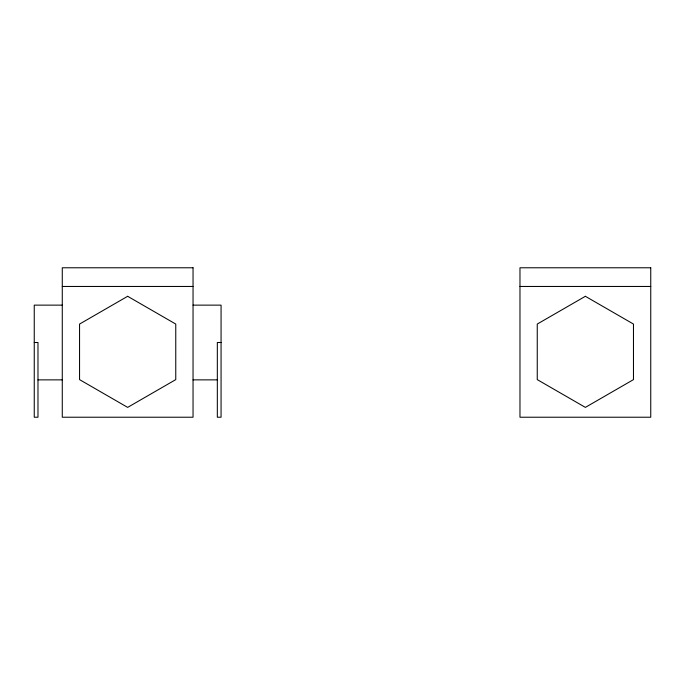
<?xml version="1.0" encoding="UTF-8"?>
<svg xmlns="http://www.w3.org/2000/svg" width="685" height="685" viewBox="0 0 685 685"><rect width="100%" height="100%" fill="white"/><g stroke="black" fill="none" stroke-linecap="round" stroke-linejoin="round"><path stroke-width="1.03" d="M62.275 286.458L193.042 286.458M519.975 286.458L650.75 286.458M62.275 305.133L34.25 305.133L34.25 417.225L37.983 417.225L37.983 342.5L34.25 342.5M193.042 305.133L221.067 305.133L221.067 417.225L217.333 417.225L217.333 342.5L221.067 342.5M37.983 379.867L62.275 379.867M193.042 379.867L217.333 379.867M127.658 296.297L79.554 324.065L79.554 379.618L127.658 407.387L175.762 379.618L175.762 324.065L127.658 296.297M585.367 296.297L537.254 324.065L537.254 379.618L585.367 407.387L633.471 379.618L633.471 324.065L585.367 296.297M193.042 267.775L62.275 267.775L62.275 417.225L193.042 417.225L193.042 267.775M650.75 267.775L519.975 267.775L519.975 417.225L650.75 417.225L650.75 267.775"/></g></svg>
